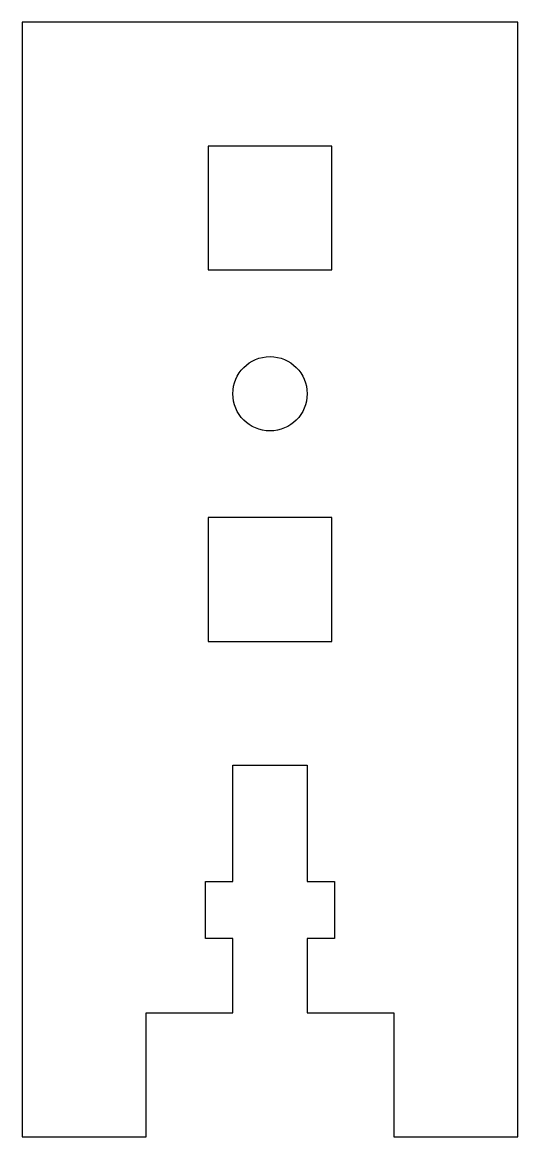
# Model space of a CAD drawing. Header units: millimetres. Extents: x 0 to 20, y -5 to 40.
import ezdxf

# ---------------------------------------------------------------- set-up
doc = ezdxf.new("R2010")
doc.units = ezdxf.units.MM

msp = doc.modelspace()

# ---------------------------------------------------------------- linework, layer by layer
at = {"color": 7, "linetype": 'Continuous', "lineweight": 25}
for p, q in [((20, 40), (0, 40)), ((0, 40), (0, -5)), ((20, -5), (20, 40)), ((12.5, 35), (7.5, 35)), ((7.5, 35), (7.5, 30)), ((12.5, 30), (12.5, 35)), ((7.5, 30), (12.5, 30)), ((7.5, 20), (7.5, 15)), ((12.5, 20), (7.5, 20)), ((12.5, 15), (12.5, 20)), ((7.5, 15), (12.5, 15)), ((8.5, 10), (11.5, 10)), ((8.5, 5.3), (8.5, 10)), ((11.5, 10), (11.5, 5.3)), ((7.4, 5.3), (8.5, 5.3)), ((7.4, 3), (7.4, 5.3)), ((11.5, 5.3), (12.6, 5.3)), ((12.6, 5.3), (12.6, 3)), ((8.5, 3), (7.4, 3)), ((8.5, 0), (8.5, 3)), ((11.5, 3), (11.5, 0)), ((12.6, 3), (11.5, 3)), ((5, 0), (8.5, 0)), ((5, -5), (5, 0)), ((11.5, 0), (15, 0)), ((15, 0), (15, -5)), ((0, -5), (5, -5)), ((15, -5), (20, -5))]:
    msp.add_line(p, q, dxfattribs=at)
msp.add_circle((10, 25), 1.5, dxfattribs=at)

doc.saveas('drawing.dxf')
